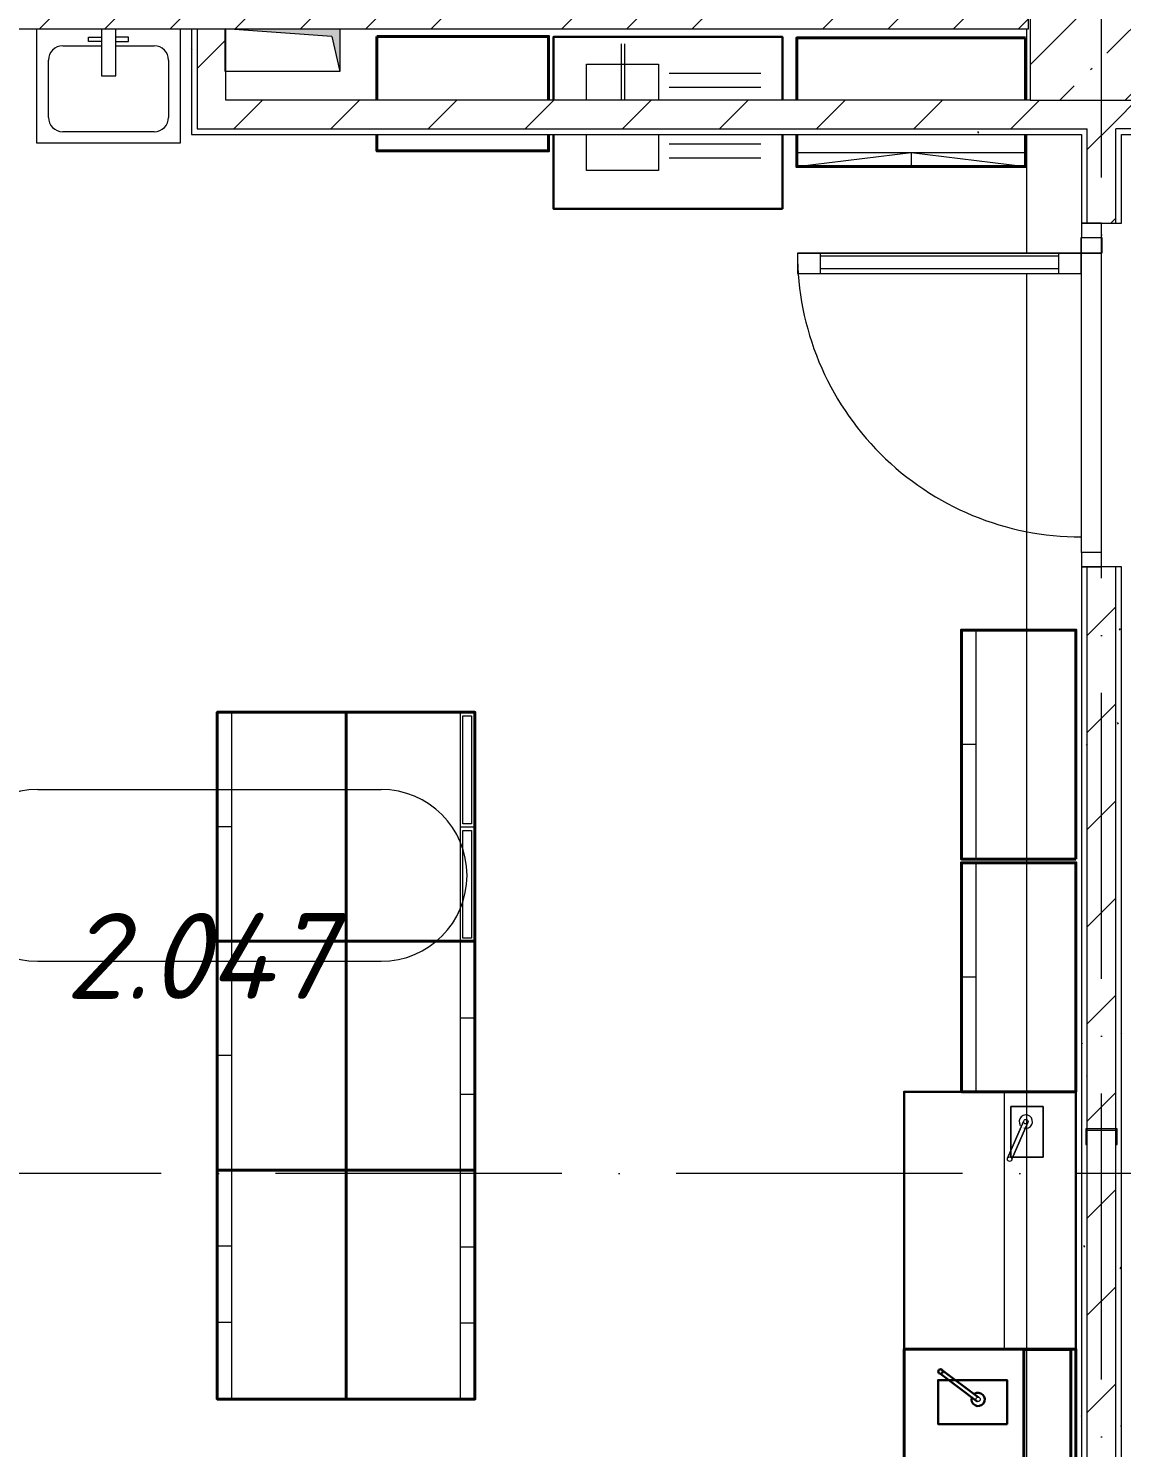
# Model space of a CAD drawing. Header units: millimetres. Extents: x -6467 to 105918, y -7090 to 92481.
# Drawn here: x 46850 to 50670, y 873 to 5832 of the extents above; entities that cross this region are included whole.
import ezdxf

# ---------------------------------------------------------------- set-up
doc = ezdxf.new("R2010")
doc.units = ezdxf.units.MM
doc.linetypes.add('50_200_ШТРИХ_1Т_ш5_п1_п1_', pattern=[1400, 1000, -200, 0, -200])
doc.linetypes.add('IMPORT-200_ШТРИХ_ш1п0_6_ _3_', pattern=[128000, 80000, -48000])
for name, color, linetype, lineweight, true_color in [('A-AREA-IDEN-1', 7, 'Continuous', 9, 0xaaaaaa), ('A-GENM-1', 7, 'Continuous', 9, 0xaaaaaa), ('A-GENM-2', 7, 'Continuous', 20, 0xaaaaaa), ('I-WALL-1', 7, 'Continuous', 5, 0x787878), ('M-EQPM-1', 7, 'Continuous', 9, 0xaaaaaa), ('M-EQPM-2', 7, 'Continuous', 9, 0xe2e2e2), ('P-SANR-FIXT-1', 7, 'Continuous', 9, 0xaaaaaa), ('мебель 2 этаж-1', 7, 'Continuous', 40, 0xaaaaaa), ('Оси-3', 7, '50_200_ШТРИХ_1Т_ш5_п1_п1_', 9, 0xaaaaaa), ('ТХ_функционал-16', 7, 'Continuous', 5, 0xaaaaaa), ('ТХ_функционал-2', 7, 'Continuous', 40, 0xaaaaaa), ('ТХ_функционал-4', 7, 'Continuous', 20, 0xaaaaaa), ('ТХ_функционал-7', 7, 'IMPORT-200_ШТРИХ_ш1п0_6_ _3_', 20, 0xaaaaaa), ('ТХ_функционал-9', 7, 'Continuous', 30, 0xaaaaaa), ('ТХ_ЭТС_И_СТС-1', 7, 'Continuous', 5, 0xaaaaaa)]:
    doc.layers.add(name, color=color, linetype=linetype, lineweight=lineweight, true_color=true_color)
for name, color, linetype, lineweight in [('A-DETL-GENF', 7, 'Continuous', 9), ('A-DOOR-2', 7, 'Continuous', 5), ('A-GLAZ-CWMG', 7, 'Continuous', 9), ('A-GLAZ-CWMG-1', 7, 'Continuous', 20), ('A-WALL', 7, 'Continuous', 5), ('A-WALL-FNSH-1', 7, 'Continuous', 5), ('I-WALL', 7, 'Continuous', 5), ('S-COLS', 7, 'Continuous', 9), ('S-COLS-1', 7, 'Continuous', 5)]:
    doc.layers.add(name, color=color, linetype=linetype, lineweight=lineweight)
doc.styles.add('ISOCPEUR_I', font='isocpeui.ttf', dxfattribs={"height": 300})
pattern_1 = [(0, (0, 0), (406.4, 101.6), [6.706, -298.094, 6.706, -298.094, -1625.6]), (0, (0, 0), (406.4, 101.6), [-609.6, 6.706, -602.894, 6.706, -298.094, -711.2]), (0, (0, 0), (406.4, 101.6), [-1524, 6.706, -196.494, 6.706, -501.294]), (120, (152.4, 50.8), (-291.18818, 301.15272), [6.706, -298.094, 6.706, -298.094, -1625.6]), (120, (152.4, 50.8), (-291.18818, 301.15272), [-609.6, 6.706, -602.894, 6.706, -298.094, -711.2]), (120, (152.4, 50.8), (-291.18818, 301.15272), [-1524, 6.706, -196.494, 6.706, -501.294]), (240, (203.2, 254), (-115.21182, -402.75272), [6.706, -298.094, 6.706, -298.094, -1625.6]), (240, (203.2, 254), (-115.21182, -402.75272), [-609.6, 6.706, -602.894, 6.706, -298.094, -711.2]), (240, (203.2, 254), (-115.21182, -402.75272), [-1524, 6.706, -196.494, 6.706, -501.294])]
pattern_2 = [(45, (0, 0), (-169.7056, 169.7056), [])]

# ---------------------------------------------------------------- blocks, each defined once
blk = doc.blocks.new('BSC_Колонна _Прямоугольная - 500х500-V72-АИ_План этажа Радиаторы_2')
at = {"layer": 'S-COLS-1'}
h = blk.add_hatch(dxfattribs=at)
h.set_pattern_fill('FP_100', color=256, style=0, pattern_type=2)
h.set_pattern_definition([(45, (-50600, -5831.04), (-228.0985, 228.0985), []), (45, (-50371.9, -5831.04), (-228.0985, 228.0985), [403.225, -80.645, 6.706, -73.939])])
h.paths.add_polyline_path([(-250, -250), (250, -250), (250, 250), (-250, 250)])
for p, q in [((250, 250), (-250, 250)), ((-250, 250), (-250, -250)), ((250, -250), (250, 250)), ((-250, -250), (250, -250))]:
    blk.add_line(p, q, dxfattribs=at)
blk = doc.blocks.new('Дверь_СКБ_1ст_Витражная - Горячий цех 11  EIW30 2-22486220-АИ_План этажа Радиаторы_2')
at = {"layer": 'A-DETL-GENF'}
for p, q in [((-550, 36), (-496, 36)), ((-496, 36), (-550, 36)), ((-496, 36), (-496, -36)), ((-496, -36), (-496, 36)), ((-496, -36), (-550, -36)), ((-550, -36), (-496, -36)), ((-424, -36), (-496, -36)), ((-496, -1028), (-496, -36)), ((-424, -36), (-496, -36)), ((-496, -36), (-496, -1028)), ((-424, -1028), (-424, -36)), ((-424, -1028), (-424, -36)), ((-496, -116), (-424, -116)), ((-486, -948), (-486, -116)), ((-442, -948), (-442, -116)), ((-496, -948), (-424, -948)), ((-496, -1028), (-424, -1028)), ((-496, -1028), (-424, -1028))]:
    blk.add_line(p, q, dxfattribs=at)
at = {"layer": 'A-DOOR-2'}
blk.add_line((-496, -1028), (-496, -36), dxfattribs=at)
blk.add_arc((-496, -36), 992, 270, 0, dxfattribs=at)
blk = doc.blocks.new('Прямоугольный импост - 50 x 70 мм-22486219-АИ_План этажа Радиаторы_2')
at = {"layer": 'A-GLAZ-CWMG'}
for p, q in [((50530, 4001), (50530, 5101)), ((50600, 4001), (50600, 5101))]:
    blk.add_line(p, q, dxfattribs=at)
blk = doc.blocks.new('Прямоугольный импост - 50 x 70 мм-22486241-АИ_План этажа Радиаторы_2')
at = {"layer": 'A-GLAZ-CWMG-1'}
for p, q in [((-50, 35), (0, 35)), ((-50, -35), (-50, 35)), ((0, 35), (0, -35)), ((0, -35), (-50, -35))]:
    blk.add_line(p, q, dxfattribs=at)
blk = doc.blocks.new('Прямоугольный импост - 50 x 70 мм-22486242-АИ_План этажа Радиаторы_2')
at = {"layer": 'A-GLAZ-CWMG-1'}
for p, q in [((0, 35), (-50, 35)), ((-50, 35), (-50, -35)), ((0, -35), (0, 35)), ((-50, -35), (0, -35))]:
    blk.add_line(p, q, dxfattribs=at)
blk = doc.blocks.new('SND_2D_Раковина1 - 400х300-V23-АИ_План этажа Радиаторы_2')
at = {"layer": 'P-SANR-FIXT-1'}
for p, q in [((-250, -220), (-250, 180)), ((-70, 150), (-25, 150)), ((-70, 135), (-70, 150)), ((-25, 180), (-25, 15)), ((25, 15), (25, 180)), ((70, 150), (25, 150)), ((70, 135), (70, 150)), ((250, 180), (250, -220)), ((-160, 120), (-25, 120)), ((-25, 135), (-70, 135)), ((25, 135), (70, 135)), ((25, 120), (160, 120)), ((-210, -130), (-210, 70)), ((210, 70), (210, -130)), ((-25, 15), (25, 15)), ((160, -180), (-160, -180)), ((250, -220), (-250, -220))]:
    blk.add_line(p, q, dxfattribs=at)
for centre, start, end in [((-160, 70), 90, 180), ((160, 70), 0, 90), ((-160, -130), 180, 270), ((160, -130), 270, 0)]:
    blk.add_arc(centre, 50, start, end, dxfattribs=at)
blk = doc.blocks.new('Канал вертикальный прямоугольный - Шахта - значок проема-24087368-АИ_План этажа Радиаторы_2')
at = {"layer": 'M-EQPM-2'}
blk.add_hatch(color=256, dxfattribs=at).paths.add_polyline_path([(75, 200), (-75, 200), (-75, -200), (-47.5, 172.5)])
at = {"layer": 'M-EQPM-1'}
for p, q in [((-75, -200), (-75, 200)), ((-75, 200), (75, 200)), ((-47.5, 172.5), (75, 200)), ((75, 200), (75, -200)), ((-47.5, 172.5), (-75, -200)), ((75, -200), (-75, -200))]:
    blk.add_line(p, q, dxfattribs=at)
blk = doc.blocks.new('Фахверк 100_37 - Фахверк 100_1-26107049-АИ_План этажа Радиаторы_2')
at = {"layer": 'A-GENM-2'}
for p, q in [((2285, 81466), (2175, 81466)), ((2175, 81466), (2175, 81411)), ((2180, 81461), (2280, 81461)), ((2180, 81411), (2180, 81461)), ((2280, 81461), (2280, 81411)), ((2285, 81411), (2285, 81466)), ((2175, 81411), (2180, 81411)), ((2280, 81411), (2285, 81411))]:
    blk.add_line(p, q, dxfattribs=at)
blk = doc.blocks.new('мебель 2 этаж-28800768-АИ_План этажа Радиаторы_2')
at = {"layer": 'ТХ_функционал-16', "flags": 128}
blk.add_lwpolyline([(52659.8, 3780), (52546.7, 3780), (52546.7, 3603), (52659.8, 3603), (52659.8, 3780), (52659.8, 3603), (52546.7, 3603), (52546.7, 3780), (52659.8, 3780)], dxfattribs=at)
for points in [[(52535.3, 3599.6), (52590.9, 3727.8)], [(52550.2, 3595.7), (52606.1, 3724.8)]]:
    blk.add_lwpolyline(points, close=True, dxfattribs=at)
at = {"layer": 'ТХ_функционал-16'}
for centre in [(52598.9, 3727.3), (52598.9, 3727.3), (52542.3, 3596.2), (52542.3, 3596.2), (52432, 2756.8)]:
    blk.add_circle(centre, 7.78, dxfattribs=at)
for centre, start, end in [((52598.9, 3727.3), 252.9195, 213.9768), ((52598.9, 3727.3), 252.9195, 213.9768), ((52432, 2756.8), 162.9195, 123.9768)]:
    blk.add_arc(centre, 23.3, start, end, dxfattribs=at)
at = {"layer": 'ТХ_функционал-2'}
for p, q in [((50331.2, 7519.3), (50331.2, 7296.3)), ((52598.3, 7296.3), (52598.3, 7514.1))]:
    blk.add_line(p, q, dxfattribs=at)
at = {"layer": 'ТХ_функционал-2', "flags": 128}
for points in [[(50931.2, 7296.3), (50931.2, 7519.3), (50331.2, 7519.3)], [(52598.3, 7514.1), (51798.3, 7514.1), (51798.3, 7296.3)], [(50331.2, 7176.3), (50331.2, 7119.3), (50931.2, 7119.3), (50931.2, 7176.3)], [(51798.3, 7176.3), (51798.3, 7064.1), (52598.3, 7064.1), (52598.3, 7176.3)], [(52773.7, 1631.7), (52173.7, 1631.7), (52173.7, 2931.7), (52773.7, 2931.7), (52773.7, 1631.7)], [(52592.3, 1631.7), (52755.6, 1631.7), (52755.6, 2931.6), (52592.3, 2931.6), (52592.3, 1631.7)]]:
    blk.add_lwpolyline(points, dxfattribs=at)
for points in [[(52773.7, 4644.7), (52773.7, 5444.7), (52373.7, 5444.7), (52373.7, 4644.7)], [(50223.7, 5157.8), (50673.7, 5157.8), (50673.7, 4357.8), (50223.7, 4357.8), (50223.7, 5157.8), (49773.7, 5157.8), (49773.7, 4357.8), (50223.7, 4357.8)], [(52773.7, 3831.7), (52773.7, 4631.7), (52373.7, 4631.7), (52373.7, 3831.7)], [(50223.7, 4357.8), (50223.7, 3557.8), (50223.7, 4357.8), (49773.7, 4357.8), (49773.7, 3557.8), (50223.7, 3557.8), (50673.7, 3557.8), (50673.7, 4357.8)], [(50223.7, 3557.8), (50673.7, 3557.8), (50673.7, 2757.8), (50223.7, 2757.8), (50223.7, 3557.8), (49773.7, 3557.8), (49773.7, 2757.8), (50223.7, 2757.8)]]:
    blk.add_lwpolyline(points, close=True, dxfattribs=at)
at = {"layer": 'ТХ_функционал-4'}
for p, q in [((51185.2, 7493.7), (51185.2, 7296.3)), ((51197.7, 7296.3), (51197.7, 7493.7)), ((51063.5, 7296.3), (51063.5, 7422.5)), ((51672.6, 7389.7), (51352.8, 7389.7)), ((51672.6, 7340.4), (51352.8, 7340.4)), ((51672.6, 7143.2), (51352.8, 7143.2)), ((51672.6, 7093.9), (51352.8, 7093.9)), ((51798.3, 7114.1), (52598.3, 7114.1)), ((52198.3, 7114.1), (52198.3, 7064.1)), ((52423.7, 5444.7), (52423.7, 4644.7)), ((52423.7, 5044.7), (52373.7, 5044.7)), ((49823.7, 4757.8), (49774.7, 4757.8)), ((50623.7, 4757.8), (50673.7, 4757.8)), ((52423.7, 4631.7), (52423.7, 3831.7)), ((52423.7, 4231.7), (52373.7, 4231.7)), ((50623.7, 4089.8), (50673.7, 4089.8)), ((49823.7, 3957.8), (49774.7, 3957.8)), ((50623.7, 3823.8), (50673.7, 3823.8)), ((52523.7, 3831.7), (52523.7, 2931.7)), ((49823.7, 3291.8), (49773.7, 3291.8)), ((50623.7, 3289.8), (50673.7, 3289.8)), ((49823.7, 3025.8), (49773.7, 3025.8)), ((50623.7, 3023.8), (50673.7, 3023.8)), ((52773.7, 2950.7), (52773.7, 2931.7))]:
    blk.add_line(p, q, dxfattribs=at)
at = {"layer": 'ТХ_функционал-4', "flags": 128}
for points in [[(51063.5, 7422.5), (51315.6, 7422.5), (51315.6, 7296.3)], [(51315.6, 7176.3), (51315.6, 7050.6), (51063.5, 7050.6), (51063.5, 7176.3)], [(51798.3, 7064.1), (52198.3, 7114.1), (52598.3, 7064.1)], [(49823.7, 5157.8), (49823.7, 4357.8), (49823.7, 3557.8), (49823.7, 2757.8)], [(50623.7, 2757.8), (50623.7, 3557.8), (50623.7, 4357.8), (50623.7, 5157.8)]]:
    blk.add_lwpolyline(points, dxfattribs=at)
for points in [[(50631.8, 4768), (50631.8, 5144.9), (50662.3, 5144.9), (50662.3, 4768)], [(50631.8, 4368), (50631.8, 4744.9), (50662.3, 4744.9), (50662.3, 4368)]]:
    blk.add_lwpolyline(points, close=True, dxfattribs=at)
at = {"layer": 'ТХ_функционал-7'}
for p, q in [((52602.1, 7296.3), (52602.1, 7546.3)), ((52602.1, 6762.3), (52602.1, 7176.3)), ((52602.1, 296.3), (52602.1, 6690.3))]:
    blk.add_line(p, q, dxfattribs=at)
at = {"layer": 'ТХ_функционал-9'}
blk.add_line((51748.2, 7176.3), (51748.2, 6917.3), dxfattribs=at)
at = {"layer": 'ТХ_функционал-9', "flags": 128}
for points in [[(50948.2, 7296.3), (50948.2, 7517.3), (51748.2, 7517.3), (51748.2, 7296.3)], [(51748.2, 6917.3), (50948.2, 6917.3), (50948.2, 7176.3)], [(52773.7, 3814.2), (52773.7, 3831.7), (52773.7, 2931.7), (52173.7, 2931.7), (52173.7, 3831.7), (52773.7, 3831.7), (52771.2, 3831.7)], [(52773.7, 3831.7), (52173.7, 3831.7), (52173.7, 3814.2)], [(52773.7, 2931.7), (52173.7, 2931.7), (52173.7, 2950.7)]]:
    blk.add_lwpolyline(points, dxfattribs=at)
for points in [[(52300.3, 2846.2), (52429.4, 2749.5)], [(52303.4, 2861.4), (52432.5, 2764.8)], [(52533.2, 2670.2), (52292.3, 2670.2), (52292.3, 2824), (52533.2, 2824), (52533.2, 2670.2), (52292.3, 2670.2), (52292.3, 2824), (52533.2, 2824)]]:
    blk.add_lwpolyline(points, close=True, dxfattribs=at)
at = {"layer": 'ТХ_функционал-9'}
blk.add_circle((52300.9, 2854), 7.78, dxfattribs=at)
blk.add_circle((52300.9, 2854), 7.78, dxfattribs=at)
blk.add_arc((52432, 2756.8), 23.3, 162.9195, 123.9768, dxfattribs=at)
at = {"layer": 'ТХ_ЭТС_И_СТС-1'}
blk.add_circle((52432, 2756.8), 7.78, dxfattribs=at)
blk = doc.blocks.new('AAR_СКБ_Марка_помещения_1_5 ммп - Номер-27962133-АИ_План этажа Радиаторы_2')
at = {"layer": 'A-AREA-IDEN-1'}
for p, q in [((-2.987, 3), (3.013, 3)), ((-2.987, 0), (3.013, 0))]:
    blk.add_line(p, q, dxfattribs=at)
for centre, start, end in [((-2.987, 1.5), 90, 270), ((3.013, 1.5), 270, 90)]:
    blk.add_arc(centre, 1.5, start, end, dxfattribs=at)

msp = doc.modelspace()

# ---------------------------------------------------------------- hatches: boundary and pattern name
at = {"layer": 'A-WALL'}
h = msp.add_hatch(dxfattribs=at)
h.set_pattern_fill('FP_1', color=256, style=0, pattern_type=2)
h.set_pattern_definition([(45, (0, 0), (-228.0985, 228.0985), []), (45, (228.1, 0), (-228.0985, 228.0985), [403.225, -80.645, 6.706, -73.939])])
h.paths.add_polyline_path([(50345, 5831), (50345, 6081), (46756, 6081), (46756, 5831), (49336.4, 5831)])
h.paths.add_polyline_path([(44850, 5831), (45556, 5831), (45556, 6081), (44850, 6081), (44850, 5832.8)])
at = {"layer": 'I-WALL'}
h = msp.add_hatch(dxfattribs=at)
h.set_pattern_fill('FP_5', color=256, style=0, pattern_type=2)
h.set_pattern_definition(pattern_2)
h.paths.add_polyline_path([(47540, 5581), (47538, 5831), (47440, 5831), (47440, 5581), (47538, 5581)])
h = msp.add_hatch(dxfattribs=at)
h.set_pattern_fill('FP_5', color=256, style=0, pattern_type=2)
h.set_pattern_definition(pattern_2)
h.paths.add_polyline_path([(50530, 5481), (50550, 5481), (50550, 5581), (47440, 5581), (47440, 5481), (49336.4, 5481)])
h = msp.add_hatch(dxfattribs=at)
h.set_pattern_fill('FP_5', color=256, style=0, pattern_type=2)
h.set_pattern_definition(pattern_2)
h.paths.add_polyline_path([(50650, -1389), (50650, 3951), (50550, 3951), (50550, -1389)])
h.paths.add_polyline_path([(50550, 5151), (50650, 5151), (50650, 5581), (50550, 5581), (50550, 5319.5)])
h = msp.add_hatch(dxfattribs=at)
h.set_pattern_fill('FP_5', color=256, style=0, pattern_type=2)
h.set_pattern_definition(pattern_2)
h.paths.add_polyline_path([(50650, 5481), (51650, 5481), (51650, 5581), (50650, 5581)])
at = {"layer": 'I-WALL-1'}
h = msp.add_hatch(dxfattribs=at)
h.set_pattern_fill('FP_3', color=256, style=0, pattern_type=2)
h.set_pattern_definition(pattern_1)
h.paths.add_polyline_path([(47440, 5481), (47440, 5831), (47420, 5831), (47420, 5481)])
h = msp.add_hatch(dxfattribs=at)
h.set_pattern_fill('FP_3', color=256, style=0, pattern_type=2)
h.set_pattern_definition(pattern_1)
h.paths.add_polyline_path([(50530, 5461), (50530, 5481), (47420, 5481), (47420, 5461), (49336.4, 5461)])
h = msp.add_hatch(dxfattribs=at)
h.set_pattern_fill('FP_3', color=256, style=0, pattern_type=2)
h.set_pattern_definition(pattern_1)
h.paths.add_polyline_path([(50530, -1409), (50650, -1409), (50650, -1389), (50550, -1389), (50550, 3951), (50530, 3951), (50530, -312)])
h.paths.add_polyline_path([(50530, 5151), (50550, 5151), (50550, 5481), (50530, 5481), (50530, 5319.5)])
h = msp.add_hatch(dxfattribs=at)
h.set_pattern_fill('FP_3', color=256, style=0, pattern_type=2)
h.set_pattern_definition(pattern_1)
h.paths.add_polyline_path([(50650, -1409), (50670, -1409), (50670, 3951), (50650, 3951), (50650, -1389)])
h.paths.add_polyline_path([(50670, 5151), (50670, 5481), (50650, 5481), (50650, 5151)])
h = msp.add_hatch(dxfattribs=at)
h.set_pattern_fill('FP_3', color=256, style=0, pattern_type=2)
h.set_pattern_definition(pattern_1)
h.paths.add_polyline_path([(50670, 5461), (51750, 5461), (51750, 5481), (50670, 5481)])

# ---------------------------------------------------------------- linework, layer by layer
at = {"layer": 'A-WALL'}
for p, q in [((50345, 5831), (50345, 6081)), ((46756, 5831), (47538, 5831)), ((47440, 5831), (47440, 5481)), ((47938, 5831), (50345, 5831)), ((47440, 5481), (50550, 5481)), ((50550, 5151), (50550, 5481)), ((50650, 5151), (50650, 5481)), ((51750, 5481), (50650, 5481)), ((50550, -1389), (50550, 3951)), ((50650, -1389), (50650, 3951))]:
    msp.add_line(p, q, dxfattribs=at)
at = {"layer": 'A-WALL-FNSH-1'}
for p, q in [((47420, 5831), (47420, 5461)), ((47540, 5581), (47540, 5831)), ((50350, 5581), (47540, 5581)), ((47420, 5461), (50530, 5461)), ((50530, 5461), (50530, 5151)), ((50670, 5151), (50670, 5461)), ((50670, 5461), (52504.6, 5461)), ((50530, 5151), (50670, 5151)), ((50530, 3951), (50530, -1409)), ((50670, 3951), (50530, 3951)), ((50670, -1409), (50670, 3951))]:
    msp.add_line(p, q, dxfattribs=at)
at = {"layer": 'Оси-3'}
for p, q in [((50600, -5889.7), (50600, 11717)), ((104718, 1831), (-5267.3, 1831))]:
    msp.add_line(p, q, dxfattribs=at)

# ---------------------------------------------------------------- block references
at = {"layer": 'A-AREA-IDEN-1', "xscale": 199.9999999999999, "yscale": 199.9999999999999, "zscale": 199.9999999999999}
msp.add_blockref('AAR_СКБ_Марка_помещения_1_5 ммп - Номер-27962133-АИ_План этажа Радиаторы_2', (47480.2, 2572.6), dxfattribs=at)
at = {"layer": 'A-DOOR-2', "rotation": 270}
msp.add_blockref('Дверь_СКБ_1ст_Витражная - Горячий цех 11  EIW30 2-22486220-АИ_План этажа Радиаторы_2', (50565, 4551), dxfattribs=at)
at = {"layer": 'A-GENM-1'}
msp.add_blockref('Фахверк 100_37 - Фахверк 100_1-26107049-АИ_План этажа Радиаторы_2', (48370, -79478.8), dxfattribs=at)
at = {"layer": 'A-GLAZ-CWMG', "rotation": 90}
msp.add_blockref('Прямоугольный импост - 50 x 70 мм-22486242-АИ_План этажа Радиаторы_2', (50565, 5151), dxfattribs=at)
at = {"layer": 'A-GLAZ-CWMG'}
msp.add_blockref('Прямоугольный импост - 50 x 70 мм-22486219-АИ_План этажа Радиаторы_2', (0, 0), dxfattribs=at)
at = {"layer": 'A-GLAZ-CWMG', "extrusion": (0, 0, -1), "rotation": 270}
msp.add_blockref('Прямоугольный импост - 50 x 70 мм-22486241-АИ_План этажа Радиаторы_2', (-50565, 3951), dxfattribs=at)
at = {"layer": 'M-EQPM-1', "rotation": 269.9999999999985}
msp.add_blockref('Канал вертикальный прямоугольный - Шахта - значок проема-24087368-АИ_План этажа Радиаторы_2', (47738, 5756), dxfattribs=at)
at = {"layer": 'P-SANR-FIXT-1'}
msp.add_blockref('SND_2D_Раковина1 - 400х300-V23-АИ_План этажа Радиаторы_2', (47130, 5651), dxfattribs=at)
at = {"layer": 'S-COLS'}
msp.add_blockref('BSC_Колонна _Прямоугольная - 500х500-V72-АИ_План этажа Радиаторы_2', (50600, 5831), dxfattribs=at)
at = {"layer": 'мебель 2 этаж-1'}
msp.add_blockref('мебель 2 этаж-28800768-АИ_План этажа Радиаторы_2', (-2263.5, -1715.2), dxfattribs=at)

# ---------------------------------------------------------------- texts
at = {"layer": 'A-AREA-IDEN-1', "insert": (47445.5, 2441.1), "char_height": 300, "width": 992, "attachment_point": 8, "line_spacing_factor": 1.139951, "style": 'ISOCPEUR_I'}
msp.add_mtext('\\pt2540.001,5079.999,7620,10160.001,12699.999,15240,17780.001,20319.999,22860,25400.001,27939.999,30480,33020.001,35559.999,38100,40640.001,43179.999,45720,48260.001,50799.999,53340,55880.001,58419.999,60960,63500.001,66039.999,68580,71120.001,73659.999,76200,78740.001,81279.999;2.047', dxfattribs=at)

doc.saveas('drawing.dxf')
